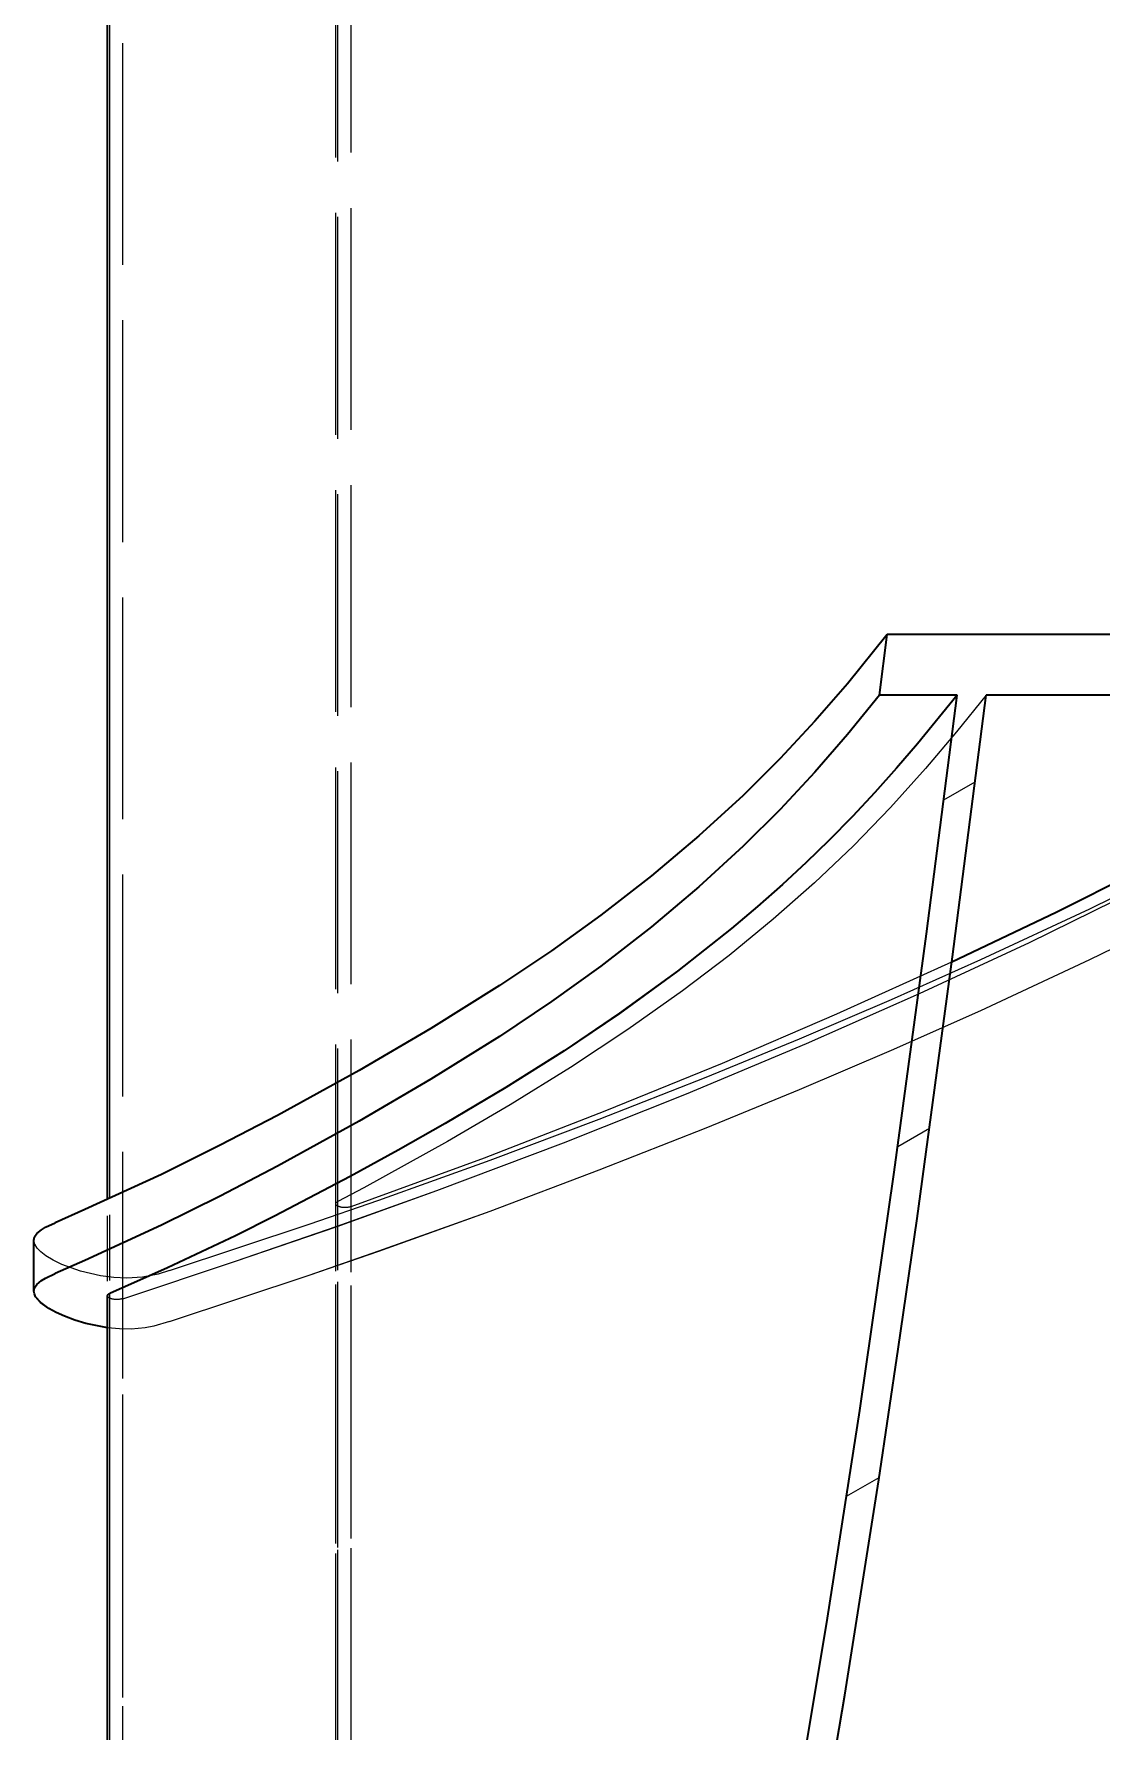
# Model space of a CAD drawing. Header units: millimetres. Extents: x 12184 to 41592, y 8990 to 29785.
# Drawn here: x 22184.9 to 22242.6, y 17083.2 to 17175 of the extents above; entities that cross this region are included whole.
import ezdxf

# ---------------------------------------------------------------- set-up
doc = ezdxf.new("R2010")
doc.units = ezdxf.units.MM
doc.linetypes.add('DASHED', pattern=[15, 12, -3])

# ---------------------------------------------------------------- blocks, each defined once
blk = doc.blocks.new('A$C55E021B5')
at = {"color": 7, "linetype": 'DASHED', "lineweight": 13}
for p, q in [((1304.988, 385.951), (1304.988, 1035.811)), ((1292.613, 377.021), (1292.613, 1028.381)), ((1293.345, 376.542), (1293.345, 1027.98)), ((1293.446, 376.756), (1293.446, 1028.159))]:
    blk.add_line(p, q, dxfattribs=at)
at = {"color": 7, "lineweight": 13, "ltscale": 0.260637}
blk.add_line((1305.676, 875.435), (1305.676, 1031.817), dxfattribs=at)
at = {"color": 7, "lineweight": 35, "ltscale": 0.260881}
blk.add_line((1305.806, 875.375), (1305.806, 1031.904), dxfattribs=at)
at = {"color": 7, "lineweight": 35, "ltscale": 0.063541}
blk.add_line((1225.462, 905.94), (1263.587, 905.94), dxfattribs=at)
at = {"color": 7, "lineweight": 35, "ltscale": 0.005495}
blk.add_line((1263.997, 902.668), (1263.587, 905.94), dxfattribs=at)
at = {"color": 7, "lineweight": 35, "ltscale": 0.042183}
blk.add_line((1232.922, 902.668), (1258.232, 902.668), dxfattribs=at)
at = {"color": 7, "lineweight": 35, "ltscale": 0.006989}
blk.add_line((1259.804, 902.668), (1263.997, 902.668), dxfattribs=at)
at = {"color": 7, "lineweight": 13, "ltscale": 0.003271}
blk.add_line((1260.521, 896.994), (1258.821, 897.975), dxfattribs=at)
at = {"color": 7, "lineweight": 13, "ltscale": 0.003316}
blk.add_line((1263.014, 878.234), (1261.291, 879.229), dxfattribs=at)
at = {"color": 7, "linetype": 'DASHED', "lineweight": 13, "ltscale": 0.241554}
blk.add_line((1293.345, 730.324), (1293.345, 875.256), dxfattribs=at)
at = {"color": 7, "linetype": 'DASHED', "lineweight": 13, "ltscale": 0.296671}
blk.add_line((1305.676, 697.432), (1305.676, 875.435), dxfattribs=at)
at = {"color": 7, "linetype": 'DASHED', "lineweight": 13, "ltscale": 0.295253}
blk.add_line((1305.806, 698.224), (1305.806, 875.375), dxfattribs=at)
at = {"color": 7, "linetype": 'DASHED', "lineweight": 13, "ltscale": 0.23702}
blk.add_line((1292.613, 732.775), (1292.613, 874.987), dxfattribs=at)
at = {"color": 7, "linetype": 'DASHED', "lineweight": 13, "ltscale": 0.242615}
blk.add_line((1293.446, 729.566), (1293.446, 875.135), dxfattribs=at)
at = {"color": 7, "lineweight": 35, "ltscale": 0.004585}
blk.add_line((1309.796, 870.415), (1309.796, 873.166), dxfattribs=at)
at = {"color": 7, "linetype": 'DASHED', "lineweight": 13, "ltscale": 0.28783}
blk.add_line((1304.988, 697.306), (1304.988, 870.004), dxfattribs=at)
at = {"color": 7, "lineweight": 13, "ltscale": 0.285291}
blk.add_line((1305.676, 699.118), (1305.676, 870.292), dxfattribs=at)
at = {"color": 7, "lineweight": 35, "ltscale": 0.286472}
blk.add_line((1305.806, 698.276), (1305.806, 870.158), dxfattribs=at)
at = {"color": 7, "lineweight": 13, "ltscale": 0.003393}
blk.add_line((1265.782, 859.316), (1264.019, 860.333), dxfattribs=at)
at = {"color": 7, "linetype": 'DASHED', "lineweight": 13}
for points in [[(1302.45, 871.522), (1294.891, 874.035), (1291.119, 875.336), (1285.081, 877.5), (1279.176, 879.719), (1273.398, 881.993), (1268.336, 884.072), (1263.361, 886.198), (1258.508, 888.355), (1252.608, 891.103), (1246.898, 893.917), (1241.553, 896.709), (1236.373, 899.554), (1230.806, 902.75), (1225.462, 905.94)], [(1304.988, 870.004), (1298.873, 872.028), (1293.37, 873.92), (1287.967, 875.858), (1281.123, 878.437), (1274.455, 881.089), (1267.962, 883.81), (1261.828, 886.513), (1255.876, 889.28), (1250.122, 892.112), (1244.698, 894.944), (1239.429, 897.842), (1234.265, 900.808), (1231.118, 902.668)], [(1258.232, 902.668), (1259.829, 900.673), (1261.508, 898.687), (1263.399, 896.59), (1265.419, 894.511), (1267.522, 892.511), (1269.765, 890.534), (1272.147, 888.582), (1274.669, 886.659)], [(1302.45, 868.771), (1294.891, 871.283), (1291.119, 872.585), (1285.081, 874.749), (1279.176, 876.968), (1273.398, 879.242), (1268.336, 881.321), (1263.361, 883.447), (1258.508, 885.604), (1252.608, 888.352), (1246.898, 891.166), (1241.553, 893.958), (1236.373, 896.803), (1232.019, 899.292)], [(1292.613, 874.987), (1285.393, 877.633), (1278.867, 880.161), (1272.504, 882.756), (1266.306, 885.415), (1260.078, 888.226)], [(1274.669, 886.659), (1277.624, 884.564), (1280.741, 882.508), (1284.006, 880.49), (1287.4, 878.509), (1291.937, 876.004), (1293.345, 875.256)], [(1302.45, 871.522), (1303.065, 871.333), (1303.909, 871.161), (1304.767, 871.108), (1305.465, 871.143), (1306.192, 871.243), (1307.281, 871.501), (1308.282, 871.863), (1308.75, 872.089), (1309.146, 872.327), (1309.414, 872.532), (1309.614, 872.737), (1309.75, 872.956), (1309.796, 873.166)], [(1302.45, 868.771), (1303.302, 868.521), (1303.768, 868.43), (1304.531, 868.361), (1305.153, 868.369), (1305.806, 868.431)]]:
    blk.add_lwpolyline(points, dxfattribs=at)
at = {"color": 7, "lineweight": 35}
for points in [[(1263.587, 905.94), (1265.742, 903.281), (1267.507, 901.249), (1269.388, 899.228), (1271.389, 897.237), (1273.785, 895.044), (1276.355, 892.883), (1279.098, 890.756), (1281.771, 888.835), (1284.589, 886.947), (1288.295, 884.631), (1292.184, 882.359), (1296.607, 879.926), (1299.701, 878.31), (1302.89, 876.731), (1307.03, 874.826), (1308.638, 874.116)], [(1260.078, 888.226), (1254.442, 890.915), (1250.189, 893.05), (1246.045, 895.224), (1241.994, 897.437), (1238.01, 899.692), (1232.922, 902.668)], [(1274.669, 802.017), (1273.445, 807.779), (1272.258, 813.561), (1269.988, 825.19), (1267.859, 836.877), (1265.877, 848.558), (1264.038, 860.204), (1262.983, 867.27), (1261.969, 874.341), (1260.043, 888.498), (1258.232, 902.668)], [(1305.676, 699.118), (1303.145, 706.182), (1301.943, 709.615), (1300.205, 714.717), (1298.409, 720.183), (1296.613, 725.846), (1294.961, 731.208), (1293.326, 736.648), (1290.116, 747.666), (1287.078, 758.541), (1284.459, 768.337), (1281.951, 778.163), (1279.558, 788.018), (1277.286, 797.901), (1275.134, 807.81), (1272.857, 818.961), (1270.712, 830.182), (1268.699, 841.45), (1266.821, 852.717), (1265.074, 863.962), (1263.206, 876.849), (1261.458, 889.752), (1259.804, 902.668)], [(1259.804, 902.668), (1261.951, 900.022), (1263.079, 898.706), (1264.251, 897.397), (1265.471, 896.094), (1266.744, 894.8), (1267.976, 893.607), (1269.258, 892.422), (1270.608, 891.229), (1272.01, 890.045), (1274.944, 887.724), (1278.079, 885.446), (1281.083, 883.424), (1284.236, 881.438), (1287.521, 879.486), (1290.063, 878.043), (1292.664, 876.617), (1296.762, 874.468), (1298.875, 873.414), (1302.568, 871.677), (1305.676, 870.292)], [(1263.997, 902.668), (1265.742, 900.531), (1267.507, 898.498), (1269.388, 896.477), (1271.389, 894.486), (1273.785, 892.293), (1276.355, 890.132), (1279.098, 888.005), (1281.771, 886.084), (1284.589, 884.195), (1288.295, 881.88), (1292.184, 879.608), (1296.607, 877.175), (1299.701, 875.558), (1302.89, 873.98), (1307.03, 872.075), (1308.638, 871.364)], [(1309.796, 873.166), (1309.757, 873.351), (1309.644, 873.525), (1309.389, 873.738), (1309.165, 873.869), (1308.638, 874.116)], [(1309.796, 870.415), (1309.757, 870.6), (1309.644, 870.773), (1309.389, 870.986), (1309.165, 871.118), (1308.638, 871.364)], [(1305.806, 868.431), (1306.979, 868.665), (1307.576, 868.843), (1308.136, 869.05), (1308.593, 869.257), (1308.991, 869.476), (1309.43, 869.794), (1309.703, 870.112), (1309.772, 870.266), (1309.796, 870.415)]]:
    blk.add_lwpolyline(points, dxfattribs=at)
at = {"color": 7, "linetype": 'DASHED', "lineweight": 13}
for centre, start_param, end_param in [((1292.946, 875.135), 0.000037, 0.648503), ((1292.946, 875.135), 3.9837, 6.283222), ((1305.305, 870.158), 4.02495, 6.283167)]:
    blk.add_ellipse(centre, major_axis=(0.5, 0), ratio=0.398819, start_param=start_param, end_param=end_param, dxfattribs=at)
at = {"color": 7, "lineweight": 35}
blk.add_ellipse((1305.305, 870.158), major_axis=(0.5, 0), ratio=0.398819, start_param=6.283167, end_param=7.020072, dxfattribs=at)
blk = doc.blocks.new('1')
at = {"color": 7, "linetype": 'DASHED', "lineweight": 13}
for p, q in [((22189.659, 16622.555), (22189.659, 17272.415)), ((22201.201, 16613.36), (22201.201, 17264.763)), ((22201.302, 16613.146), (22201.302, 17264.583)), ((22202.034, 16613.624), (22202.034, 17264.985))]:
    blk.add_line(p, q, dxfattribs=at)
at = {"color": 7, "lineweight": 35, "ltscale": 0.260881}
blk.add_line((22188.842, 17111.979), (22188.842, 17268.508), dxfattribs=at)
at = {"color": 7, "lineweight": 13, "ltscale": 0.260637}
blk.add_line((22188.972, 17112.038), (22188.972, 17268.42), dxfattribs=at)
at = {"color": 7, "lineweight": 35, "ltscale": 0.005495}
blk.add_line((22230.65, 17139.272), (22231.061, 17142.543), dxfattribs=at)
at = {"color": 7, "lineweight": 35, "ltscale": 0.063541}
blk.add_line((22269.185, 17142.543), (22231.061, 17142.543), dxfattribs=at)
at = {"color": 7, "lineweight": 35, "ltscale": 0.006989}
blk.add_line((22234.844, 17139.272), (22230.65, 17139.272), dxfattribs=at)
at = {"color": 7, "lineweight": 35, "ltscale": 0.042183}
blk.add_line((22261.725, 17139.272), (22236.416, 17139.272), dxfattribs=at)
at = {"color": 7, "lineweight": 13, "ltscale": 0.003271}
blk.add_line((22234.127, 17133.598), (22235.826, 17134.579), dxfattribs=at)
at = {"color": 7, "lineweight": 13, "ltscale": 0.003316}
blk.add_line((22231.633, 17114.838), (22233.356, 17115.832), dxfattribs=at)
at = {"color": 7, "linetype": 'DASHED', "lineweight": 13, "ltscale": 0.295253}
blk.add_line((22188.842, 16934.827), (22188.842, 17111.979), dxfattribs=at)
at = {"color": 7, "linetype": 'DASHED', "lineweight": 13, "ltscale": 0.296671}
blk.add_line((22188.972, 16934.036), (22188.972, 17112.038), dxfattribs=at)
at = {"color": 7, "linetype": 'DASHED', "lineweight": 13, "ltscale": 0.242615}
blk.add_line((22201.201, 16966.17), (22201.201, 17111.739), dxfattribs=at)
at = {"color": 7, "linetype": 'DASHED', "lineweight": 13, "ltscale": 0.241554}
blk.add_line((22201.302, 16966.927), (22201.302, 17111.859), dxfattribs=at)
at = {"color": 7, "linetype": 'DASHED', "lineweight": 13, "ltscale": 0.23702}
blk.add_line((22202.034, 16969.378), (22202.034, 17111.59), dxfattribs=at)
at = {"color": 7, "lineweight": 35, "ltscale": 0.004585}
blk.add_line((22184.852, 17107.018), (22184.852, 17109.77), dxfattribs=at)
at = {"color": 7, "lineweight": 35, "ltscale": 0.286472}
blk.add_line((22188.842, 16934.879), (22188.842, 17106.762), dxfattribs=at)
at = {"color": 7, "lineweight": 13, "ltscale": 0.285291}
blk.add_line((22188.972, 16935.722), (22188.972, 17106.896), dxfattribs=at)
at = {"color": 7, "linetype": 'DASHED', "lineweight": 13, "ltscale": 0.28783}
blk.add_line((22189.659, 16933.91), (22189.659, 17106.608), dxfattribs=at)
at = {"color": 7, "lineweight": 13, "ltscale": 0.003393}
blk.add_line((22228.866, 17095.919), (22230.629, 17096.937), dxfattribs=at)
at = {"color": 7, "lineweight": 35}
for points in [[(22231.061, 17142.543), (22228.905, 17139.885), (22227.141, 17137.853), (22225.259, 17135.831), (22223.258, 17133.84), (22220.862, 17131.648), (22218.292, 17129.486), (22215.549, 17127.36), (22212.876, 17125.439), (22210.058, 17123.55), (22206.352, 17121.235), (22202.464, 17118.963), (22198.04, 17116.53), (22194.946, 17114.913), (22191.757, 17113.335), (22187.618, 17111.43), (22186.009, 17110.719)], [(22230.65, 17139.272), (22228.905, 17137.134), (22227.141, 17135.102), (22225.259, 17133.08), (22223.258, 17131.089), (22220.862, 17128.897), (22218.292, 17126.735), (22215.549, 17124.609), (22212.876, 17122.688), (22210.058, 17120.799), (22206.352, 17118.484), (22202.464, 17116.212), (22198.04, 17113.779), (22194.946, 17112.162), (22191.757, 17110.583), (22187.618, 17108.679), (22186.009, 17107.968)], [(22188.972, 16935.722), (22191.503, 16942.785), (22192.705, 16946.219), (22194.443, 16951.321), (22196.238, 16956.787), (22198.034, 16962.45), (22199.687, 16967.812), (22201.322, 16973.251), (22204.531, 16984.27), (22207.57, 16995.145), (22210.188, 17004.941), (22212.697, 17014.767), (22215.089, 17024.622), (22217.362, 17034.505), (22219.514, 17044.414), (22221.791, 17055.565), (22223.935, 17066.785), (22225.948, 17078.053), (22227.826, 17089.321), (22229.574, 17100.566), (22231.441, 17113.452), (22233.19, 17126.356), (22234.844, 17139.272)], [(22234.844, 17139.272), (22232.696, 17136.626), (22231.568, 17135.31), (22230.396, 17134), (22229.176, 17132.698), (22227.904, 17131.403), (22226.671, 17130.21), (22225.389, 17129.025), (22224.039, 17127.832), (22222.638, 17126.649), (22219.704, 17124.328), (22216.569, 17122.049), (22213.564, 17120.028), (22210.411, 17118.042), (22207.126, 17116.09), (22204.584, 17114.647), (22201.983, 17113.221), (22197.886, 17111.072), (22195.772, 17110.018), (22192.079, 17108.28), (22188.972, 17106.896)], [(22219.979, 17038.621), (22221.202, 17044.383), (22222.389, 17050.164), (22224.659, 17061.794), (22226.788, 17073.48), (22228.771, 17085.161), (22230.609, 17096.807), (22231.664, 17103.873), (22232.679, 17110.945), (22234.605, 17125.102), (22236.416, 17139.272)], [(22234.569, 17124.83), (22240.205, 17127.519), (22244.458, 17129.654), (22248.602, 17131.828), (22252.653, 17134.041), (22256.637, 17136.295), (22261.725, 17139.272)], [(22184.852, 17109.77), (22184.891, 17109.954), (22185.004, 17110.128), (22185.258, 17110.341), (22185.483, 17110.473), (22186.009, 17110.719)], [(22184.852, 17107.018), (22184.891, 17107.204), (22185.004, 17107.377), (22185.258, 17107.59), (22185.483, 17107.722), (22186.009, 17107.968)], [(22188.842, 17105.035), (22187.669, 17105.269), (22187.071, 17105.446), (22186.511, 17105.654), (22186.054, 17105.86), (22185.657, 17106.08), (22185.218, 17106.398), (22184.944, 17106.715), (22184.875, 17106.869), (22184.852, 17107.018)]]:
    blk.add_lwpolyline(points, dxfattribs=at)
at = {"color": 7, "linetype": 'DASHED', "lineweight": 13}
for points in [[(22192.198, 17108.126), (22199.757, 17110.638), (22203.528, 17111.94), (22209.566, 17114.104), (22215.472, 17116.323), (22221.249, 17118.597), (22226.311, 17120.676), (22231.286, 17122.801), (22236.14, 17124.958), (22242.04, 17127.707), (22247.749, 17130.521), (22253.095, 17133.312), (22258.274, 17136.158), (22263.841, 17139.354), (22269.185, 17142.543)], [(22189.659, 17106.608), (22195.774, 17108.632), (22201.278, 17110.523), (22206.68, 17112.461), (22213.525, 17115.04), (22220.192, 17117.692), (22226.686, 17120.413), (22232.819, 17123.117), (22238.772, 17125.884), (22244.525, 17128.715), (22249.949, 17131.548), (22255.218, 17134.446), (22260.382, 17137.411), (22263.529, 17139.272)], [(22236.416, 17139.272), (22234.818, 17137.277), (22233.139, 17135.29), (22231.249, 17133.194), (22229.228, 17131.114), (22227.125, 17129.114), (22224.882, 17127.137), (22222.5, 17125.186), (22219.979, 17123.263)], [(22192.198, 17105.375), (22199.757, 17107.887), (22203.528, 17109.188), (22209.566, 17111.353), (22215.472, 17113.572), (22221.249, 17115.846), (22226.311, 17117.925), (22231.286, 17120.05), (22236.14, 17122.207), (22242.04, 17124.956), (22247.749, 17127.77), (22253.095, 17130.561), (22258.274, 17133.407), (22262.628, 17135.895)], [(22202.034, 17111.59), (22209.255, 17114.237), (22215.781, 17116.765), (22222.143, 17119.36), (22228.342, 17122.018), (22234.569, 17124.83)], [(22219.979, 17123.263), (22217.023, 17121.168), (22213.906, 17119.112), (22210.642, 17117.094), (22207.248, 17115.112), (22202.71, 17112.607), (22201.302, 17111.859)], [(22192.198, 17108.126), (22191.582, 17107.936), (22190.739, 17107.765), (22189.88, 17107.712), (22189.182, 17107.747), (22188.456, 17107.846), (22187.366, 17108.104), (22186.366, 17108.467), (22185.898, 17108.692), (22185.502, 17108.93), (22185.234, 17109.135), (22185.033, 17109.34), (22184.898, 17109.559), (22184.852, 17109.77)], [(22192.198, 17105.375), (22191.345, 17105.125), (22190.88, 17105.034), (22190.116, 17104.964), (22189.494, 17104.972), (22188.842, 17105.035)]]:
    blk.add_lwpolyline(points, dxfattribs=at)
at = {"color": 7, "linetype": 'DASHED', "lineweight": 13, "extrusion": (0, 0, -1)}
for centre, major_axis, start_param, end_param in [((22201.701, 17111.739), (0.5, 0), 3.141629, 3.790096), ((22201.701, 17111.739), (0.5, 0), 0.842108, 3.141629), ((22189.342, 17106.762), (-0.5, 0), 4.02495, 6.283167)]:
    blk.add_ellipse(centre, major_axis=major_axis, ratio=0.398819, start_param=start_param, end_param=end_param, dxfattribs=at)
at = {"color": 7, "lineweight": 35, "extrusion": (0, 0, -1)}
blk.add_ellipse((22189.342, 17106.762), major_axis=(-0.5, 0), ratio=0.398819, start_param=-0.000018, end_param=0.736886, dxfattribs=at)
at = {"xscale": -1}
blk.add_blockref('A$C55E021B5', (23494.647, 16236.604), dxfattribs=at)

msp = doc.modelspace()

# ---------------------------------------------------------------- block references
msp.add_blockref('1', (0, 0))

doc.saveas('drawing.dxf')
